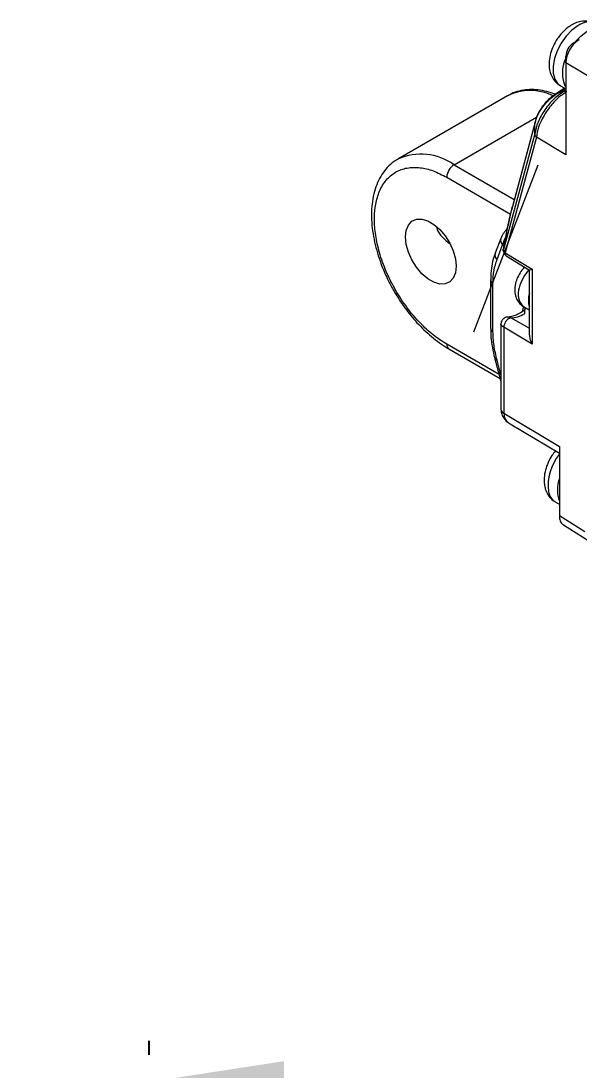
# Model space of a CAD drawing. Header units: inches. Extents: x 0.2 to 16.3, y 0.2 to 11.5.
# Drawn here: x 11.825 to 12.363, y 9.058 to 10.068 of the extents above; entities that cross this region are included whole.
import ezdxf

# ---------------------------------------------------------------- set-up
doc = ezdxf.new("R2010")
doc.units = ezdxf.units.IN
doc.header["$MEASUREMENT"] = 0
doc.linetypes.add('CENTERX2', pattern=[0.8, 0.5, -0.1, 0.1, -0.1])
doc.layers.add('CENTER_LINE', color=7, linetype='CENTERX2')
doc.styles.add('SLDTEXTSTYLE0', font='TXT', dxfattribs={"width": 0.7})
doc.dimstyles.new('SLDDIMSTYLE2', dxfattribs={"dimtxt": 0.15748, "dimasz": 0.13, "dimexe": 0, "dimexo": 0.0625, "dimgap": 0.03937, "dimtad": 1, "dimdec": 3, "dimrnd": 1e-09, "dimdsep": 46, "dimtxsty": 'SLDTEXTSTYLE0', "dimsah": 1, "dimcen": 0.09, "dimadec": 0, "dimazin": 2, "dimtfac": 1, "dimtdec": 3, "dimtmove": 0, "dimatfit": 0, "dimfxl": 1, "dimfrac": 2, "dimtolj": 1, "dimtzin": 12, "dimarcsym": 0})

# ---------------------------------------------------------------- blocks, each defined once
blk = doc.blocks.new('_D_15')
at = {"layer": 'CENTER_LINE'}
for p, q in [((11.0431, 8.273), (11.0431, 9.0864)), ((11.9486, 8.273), (11.9486, 9.0864)), ((11.0431, 9.047), (10.7931, 9.047)), ((11.9486, 9.047), (11.0431, 9.047)), ((11.9486, 9.047), (12.1986, 9.047))]:
    blk.add_line(p, q, dxfattribs=at)
for points in [[(11.0431, 9.047), (10.9131, 9.067), (10.9131, 9.027)], [(11.9486, 9.047), (12.0786, 9.027), (12.0786, 9.067)]]:
    blk.add_solid(points, dxfattribs=at)
at = {"layer": 'CENTER_LINE', "insert": (11.2544, 9.25), "char_height": 0.15748, "attachment_point": 1, "style": 'SLDTEXTSTYLE0'}
blk.add_mtext('0.906', dxfattribs=at)

msp = doc.modelspace()

# ---------------------------------------------------------------- linework, layer by layer
at = {"color": 7, "linetype": 'Continuous', "lineweight": 18}
for p, q in [((12.3627, 10.0502), (12.3571, 10.0469)), ((12.3499, 10.028), (12.35, 10.0345)), ((12.3499, 10.028), (12.3499, 9.9396)), ((12.3752, 10.0129), (12.3499, 10.028)), ((12.3487, 10.0037), (12.3397, 9.9977)), ((12.3483, 10.0007), (12.3418, 9.9987)), ((12.3447, 10.006), (12.3499, 10.003)), ((12.3499, 10.0018), (12.3483, 10.0007)), ((12.2939, 9.9964), (12.1881, 9.9354)), ((12.3202, 9.9697), (12.2981, 9.8873)), ((12.3206, 9.9722), (12.2985, 9.8897)), ((12.32, 9.9597), (12.3202, 9.9697)), ((12.3209, 9.9718), (12.3202, 9.9697)), ((12.32, 9.9597), (12.2899, 9.8483)), ((12.3216, 9.9566), (12.2915, 9.8451)), ((12.3499, 9.9396), (12.3216, 9.9566)), ((12.2873, 9.859), (12.2819, 9.845)), ((12.2928, 9.864), (12.2897, 9.8485)), ((12.2929, 9.8651), (12.29, 9.8506)), ((12.2929, 9.8654), (12.2929, 9.8651)), ((12.2837, 9.8389), (12.2891, 9.8529)), ((12.2897, 9.8485), (12.2897, 9.8488)), ((12.2915, 9.8451), (12.3176, 9.8294)), ((12.2925, 9.8422), (12.3149, 9.8286)), ((12.3091, 9.8321), (12.3091, 9.83)), ((12.3148, 9.8288), (12.3148, 9.7658)), ((12.3176, 9.8294), (12.3176, 9.7573)), ((12.2775, 9.8191), (12.2775, 9.7725)), ((12.2798, 9.7693), (12.2798, 9.8159)), ((12.3087, 9.7898), (12.3091, 9.7927)), ((12.3091, 9.7937), (12.3091, 9.7927)), ((12.3091, 9.7927), (12.3092, 9.7936)), ((12.3093, 9.7935), (12.3148, 9.7903)), ((12.3103, 9.7866), (12.3105, 9.7868)), ((12.3105, 9.7928), (12.3104, 9.79)), ((12.3105, 9.7868), (12.3108, 9.7926)), ((12.2875, 9.7766), (12.2875, 9.6947)), ((12.2903, 9.7736), (12.2903, 9.6908)), ((12.3176, 9.7573), (12.2903, 9.7736)), ((12.2373, 9.7527), (12.2867, 9.7242)), ((12.2817, 9.743), (12.287, 9.7228)), ((12.287, 9.7227), (12.2875, 9.7217)), ((12.2903, 9.6908), (12.3437, 9.6588)), ((12.2963, 9.6806), (12.3437, 9.6522)), ((12.3437, 9.6588), (12.3437, 9.5922)), ((12.3399, 9.6053), (12.3437, 9.6031)), ((12.3437, 9.5922), (12.3683, 9.5769)), ((12.3476, 9.5833), (12.3722, 9.568))]:
    msp.add_line(p, q, dxfattribs=at)
at = {"color": 8, "linetype": 'Continuous', "lineweight": 18}
for p, q in [((12.3418, 9.9987), (12.3403, 9.9978)), ((12.3418, 9.9987), (12.349, 10.0035)), ((12.2423, 9.93), (12.3217, 9.9759)), ((12.2423, 9.93), (12.3003, 9.8965)), ((12.2353, 9.9179), (12.2967, 9.8825)), ((12.2891, 9.8529), (12.2903, 9.8522)), ((12.3148, 9.7728), (12.2971, 9.7825)), ((12.2856, 9.7282), (12.2353, 9.7572)), ((12.2875, 9.7276), (12.2837, 9.7418))]:
    msp.add_line(p, q, dxfattribs=at)
at = {"color": 8, "linetype": 'Continuous', "lineweight": 18, "flags": 128}
for points in [[(12.3616, 10.0637), (12.3558, 10.0595), (12.3503, 10.0538), (12.3455, 10.0471), (12.3417, 10.0397), (12.3391, 10.0322), (12.3377, 10.0248), (12.3378, 10.0181), (12.3393, 10.0124), (12.3421, 10.008), (12.3447, 10.006)], [(12.2981, 9.8873), (12.2983, 9.8887), (12.2985, 9.8897)], [(12.2929, 9.8651), (12.2928, 9.8649), (12.2928, 9.864)], [(12.2875, 9.7221), (12.2871, 9.7226), (12.287, 9.7228)]]:
    msp.add_lwpolyline(points, dxfattribs=at)
at = {"color": 7, "linetype": 'Continuous', "lineweight": 18, "flags": 128}
for points in [[(12.3596, 10.0489), (12.3648, 10.0542), (12.3706, 10.0585)], [(12.2443, 9.8324), (12.2436, 9.826), (12.2415, 9.8209), (12.2382, 9.8172), (12.2338, 9.8153), (12.2286, 9.8151), (12.2229, 9.8168), (12.217, 9.8202), (12.2113, 9.8251), (12.2061, 9.8313), (12.2017, 9.8383), (12.1984, 9.8458), (12.1963, 9.8533), (12.1956, 9.8605), (12.1963, 9.8668), (12.1984, 9.8719), (12.2017, 9.8756), (12.2061, 9.8776), (12.2113, 9.8777), (12.217, 9.876), (12.2229, 9.8726), (12.2286, 9.8677), (12.2338, 9.8616), (12.2382, 9.8545), (12.2415, 9.847), (12.2436, 9.8395), (12.2443, 9.8324)]]:
    msp.add_lwpolyline(points, dxfattribs=at)
at = {"color": 8, "linetype": 'Continuous', "lineweight": 18}
for centre, radius, start, end in [((12.372, 10.0503), 0.017, 64.7783, 127.7022), ((12.3155, 9.9535), 0.0481, 63.5051, 116.7542), ((12.2106, 9.8859), 0.0543, 54.3122, 114.3775), ((12.2927, 9.8573), 0.00567, 161.5178, 230.0807), ((12.2874, 9.8433), 0.00569, 162.8112, 229.9982), ((12.345, 9.8013), 0.0412, 137.9183, 165.4715), ((12.2815, 9.8195), 0.00399, 187.0453, 245.5066), ((12.3197, 9.8054), 0.0158, 156.9315, 229.0572), ((12.2815, 9.7729), 0.00396, 185.6948, 245.6253), ((12.2402, 9.7567), 0.00496, 174.4191, 233.8497), ((12.2836, 9.744), 0.00218, 208.0272, 272.8758), ((12.2923, 9.6952), 0.00487, 185.362, 244.6121), ((12.3798, 9.6211), 0.0469, 140.4017, 187.029), ((12.3474, 9.6174), 0.0142, 188.3196, 238.1345)]:
    msp.add_arc(centre, radius, start, end, dxfattribs=at)
at = {"color": 7, "linetype": 'Continuous', "lineweight": 18}
for centre, radius, start, end in [((12.3776, 10.0268), 0.0278, 122.6055, 177.3945), ((12.3654, 10.0338), 0.0155, 122.6055, 177.3945), ((12.3785, 10.0184), 0.0319, 153.7209, 206.0018), ((12.2504, 9.9173), 0.0151, 122.6055, 177.3945), ((12.2942, 9.8484), 0.00431, 181.664, 230.3258), ((12.3356, 9.7996), 0.0217, 162.9192, 197.1168), ((12.374, 9.617), 0.0322, 160.0567, 199.9433)]:
    msp.add_arc(centre, radius, start, end, dxfattribs=at)
for points, knots in [([(12.3552, 10.0644), (12.354, 10.0636), (12.3509, 10.0616), (12.3462, 10.0572), (12.3415, 10.0512), (12.3378, 10.0445), (12.3351, 10.0373), (12.3338, 10.03), (12.3338, 10.0233), (12.3352, 10.0172), (12.3379, 10.012), (12.3412, 10.0082), (12.3439, 10.0067), (12.3449, 10.0062)], [0, 0, 0, 0, 0.060618, 0.16376, 0.266951, 0.370297, 0.474828, 0.581822, 0.681045, 0.774377, 0.86202, 0.946635, 1, 1, 1, 1]), ([(12.3788, 10.0657), (12.3773, 10.0665), (12.3742, 10.068), (12.3687, 10.0686), (12.363, 10.0679), (12.3585, 10.0662), (12.356, 10.0648), (12.3552, 10.0644)], [0, 0, 0, 0, 0.200339, 0.427393, 0.654823, 0.893505, 1, 1, 1, 1]), ([(12.3399, 9.9977), (12.3392, 9.998), (12.3357, 9.9995), (12.3294, 10.0011), (12.3212, 10.0024), (12.313, 10.0024), (12.305, 10.0011), (12.2987, 9.9991), (12.2954, 9.9971), (12.2943, 9.9964)], [0, 0, 0, 0, 0.0434055, 0.2147738, 0.3874206, 0.5614143, 0.7373578, 0.9168166, 1, 1, 1, 1]), ([(12.3483, 10.0007), (12.345, 9.9984), (12.3383, 9.9939), (12.3294, 9.983), (12.3225, 9.9709), (12.3208, 9.9635), (12.32, 9.9597)], [0, 0, 0, 0, 0.2502245, 0.5000044, 0.7497637, 1, 1, 1, 1]), ([(12.3202, 9.9697), (12.321, 9.9724), (12.3225, 9.9776), (12.327, 9.9849), (12.3314, 9.9901), (12.336, 9.9948), (12.3395, 9.9972), (12.3418, 9.9987)], [0, 0, 0, 0, 0.256012, 0.50256, 0.638236, 0.766006, 1, 1, 1, 1]), ([(12.3483, 10.0007), (12.3486, 10.0008), (12.3494, 10.0009), (12.3503, 10.0005), (12.3507, 10.0003)], [0, 0, 0, 0, 0.502742, 1, 1, 1, 1]), ([(12.3407, 9.9983), (12.3387, 9.997), (12.3346, 9.9943), (12.3285, 9.988), (12.3241, 9.9815), (12.3214, 9.9756), (12.3207, 9.9727), (12.3204, 9.9712)], [0, 0, 0, 0, 0.206748, 0.436121, 0.696813, 0.842091, 1, 1, 1, 1]), ([(12.32, 9.9597), (12.32, 9.9595), (12.32, 9.9589), (12.3204, 9.9582), (12.3208, 9.9575), (12.3212, 9.9569), (12.3215, 9.9566), (12.3216, 9.9566)], [0, 0, 0, 0, 0.249886, 0.499926, 0.747959, 0.907794, 1, 1, 1, 1]), ([(12.1882, 9.9352), (12.187, 9.9345), (12.1832, 9.9324), (12.1779, 9.9275), (12.1726, 9.9207), (12.1685, 9.913), (12.1654, 9.9043), (12.1635, 9.8949), (12.1627, 9.8848), (12.1629, 9.8744), (12.1641, 9.8637), (12.1663, 9.853), (12.1692, 9.8426), (12.1724, 9.8334), (12.1758, 9.8252), (12.1796, 9.8171), (12.1827, 9.8115), (12.1845, 9.8083)], [0, 0, 0, 0, 0.037815, 0.115759, 0.1884, 0.26213, 0.336625, 0.411343, 0.485809, 0.559621, 0.632459, 0.703768, 0.772081, 0.837574, 0.884694, 0.933414, 1, 1, 1, 1]), ([(12.2353, 9.7572), (12.2309, 9.76), (12.2222, 9.7656), (12.2092, 9.7776), (12.1969, 9.7921), (12.1857, 9.809), (12.1782, 9.8241), (12.1734, 9.8363), (12.1696, 9.848), (12.1665, 9.8621), (12.1653, 9.878), (12.1665, 9.8924), (12.1703, 9.9052), (12.1767, 9.9158), (12.1857, 9.9234), (12.195, 9.9268), (12.2032, 9.9276), (12.2115, 9.9271), (12.2222, 9.9247), (12.2309, 9.9202), (12.2353, 9.9179)], [0, 0, 0, 0, 0.060004, 0.11999, 0.184292, 0.249958, 0.315624, 0.3478, 0.380008, 0.439987, 0.5, 0.559978, 0.619991, 0.684293, 0.749959, 0.815625, 0.8478, 0.880009, 0.939979, 1, 1, 1, 1]), ([(12.2985, 9.8899), (12.2976, 9.8862), (12.2957, 9.8788), (12.2938, 9.8698), (12.2929, 9.8654)], [0, 0, 0, 0, 0.500641, 1, 1, 1, 1]), ([(12.2928, 9.864), (12.2937, 9.8684), (12.2955, 9.8769), (12.2972, 9.8839), (12.2981, 9.8873)], [0, 0, 0, 0, 0.504153, 1, 1, 1, 1]), ([(12.2253, 9.8703), (12.2255, 9.8695), (12.2263, 9.866), (12.2308, 9.8602), (12.2358, 9.856), (12.2385, 9.8538)], [0, 0, 0, 0, 0.135206, 0.543251, 1, 1, 1, 1]), ([(12.2934, 9.8684), (12.2928, 9.8677), (12.2914, 9.8661), (12.2898, 9.8637), (12.2883, 9.8613), (12.2877, 9.8598), (12.2873, 9.8591)], [0, 0, 0, 0, 0.244288, 0.492398, 0.744267, 1, 1, 1, 1]), ([(12.2897, 9.8472), (12.2897, 9.8474), (12.2896, 9.8478), (12.2897, 9.8482), (12.2897, 9.8485)], [0, 0, 0, 0, 0.312147, 1, 1, 1, 1]), ([(12.2899, 9.8483), (12.2899, 9.8482), (12.2899, 9.8481), (12.2898, 9.848), (12.2898, 9.848), (12.2897, 9.8482), (12.2897, 9.8484), (12.2897, 9.8485)], [0, 0, 0, 0, 0.107272, 0.216266, 0.463262, 0.73307, 1, 1, 1, 1]), ([(12.2897, 9.8472), (12.2897, 9.8469), (12.2899, 9.8461), (12.2903, 9.845), (12.291, 9.8438), (12.292, 9.8429), (12.2928, 9.8422), (12.2933, 9.842), (12.2934, 9.842)], [0, 0, 0, 0, 0.172426, 0.356137, 0.548146, 0.744845, 0.942599, 1, 1, 1, 1]), ([(12.2821, 9.8449), (12.2815, 9.8436), (12.2799, 9.8398), (12.2785, 9.8324), (12.2775, 9.825), (12.2776, 9.8203), (12.2777, 9.819)], [0, 0, 0, 0, 0.163276, 0.512912, 0.861061, 1, 1, 1, 1]), ([(12.2915, 9.8451), (12.2915, 9.8444), (12.2916, 9.8435), (12.292, 9.8426), (12.2924, 9.8423), (12.2926, 9.8422)], [0, 0, 0, 0, 0.474028, 0.741263, 1, 1, 1, 1]), ([(12.3105, 9.8313), (12.3099, 9.8308), (12.3078, 9.8289), (12.3049, 9.8245), (12.3026, 9.8198), (12.3018, 9.8169), (12.3016, 9.816)], [0, 0, 0, 0, 0.134707, 0.487879, 0.847262, 1, 1, 1, 1]), ([(12.3176, 9.8294), (12.3176, 9.8294), (12.317, 9.8292), (12.3159, 9.8288), (12.3149, 9.8284), (12.3149, 9.8286), (12.3149, 9.8286)], [0, 0, 0, 0, 0.01067, 0.397273, 0.95858, 1, 1, 1, 1]), ([(12.1845, 9.8083), (12.1869, 9.8043), (12.1902, 9.7988), (12.1957, 9.7911), (12.2006, 9.7848), (12.2067, 9.7777), (12.2134, 9.7709), (12.2206, 9.7644), (12.2282, 9.7585), (12.2338, 9.7546), (12.2369, 9.753), (12.2373, 9.7528)], [0, 0, 0, 0, 0.167378, 0.235348, 0.347671, 0.463499, 0.586947, 0.714851, 0.846014, 0.979538, 1, 1, 1, 1]), ([(12.3016, 9.816), (12.3013, 9.8148), (12.3006, 9.8116), (12.3007, 9.8067), (12.302, 9.8014), (12.3047, 9.7971), (12.3073, 9.7944), (12.3092, 9.7936), (12.3095, 9.7935)], [0, 0, 0, 0, 0.14195, 0.365656, 0.571888, 0.768358, 0.961803, 1, 1, 1, 1]), ([(12.3102, 9.7902), (12.3099, 9.79), (12.3096, 9.7897), (12.3074, 9.7879), (12.3037, 9.7859), (12.2987, 9.7839), (12.2956, 9.7834), (12.2942, 9.7833), (12.294, 9.7833)], [0, 0, 0, 0, 0.043865, 0.056019, 0.353638, 0.647496, 0.932792, 1, 1, 1, 1]), ([(12.2971, 9.7825), (12.2992, 9.7827), (12.3035, 9.7831), (12.308, 9.7855), (12.3103, 9.7866)], [0, 0, 0, 0, 0.5, 1, 1, 1, 1]), ([(12.3105, 9.7868), (12.3106, 9.7879), (12.3106, 9.7893), (12.3104, 9.7899), (12.3104, 9.79)], [0, 0, 0, 0, 0.804617, 1, 1, 1, 1]), ([(12.2943, 9.7833), (12.2937, 9.7833), (12.2926, 9.7832), (12.291, 9.7825), (12.2897, 9.7816), (12.2885, 9.7803), (12.2878, 9.7788), (12.2875, 9.7774), (12.2875, 9.7767), (12.2875, 9.7766)], [0, 0, 0, 0, 0.166794, 0.328217, 0.477563, 0.609662, 0.80982, 0.965463, 1, 1, 1, 1]), ([(12.295, 9.7819), (12.2944, 9.7814), (12.2931, 9.7806), (12.2916, 9.7784), (12.2905, 9.7759), (12.2903, 9.7744), (12.2903, 9.7736)], [0, 0, 0, 0, 0.25, 0.5, 0.75, 1, 1, 1, 1]), ([(12.295, 9.7819), (12.2954, 9.7821), (12.2961, 9.7824), (12.2968, 9.7825), (12.2971, 9.7825)], [0, 0, 0, 0, 0.5237, 1, 1, 1, 1]), ([(12.2777, 9.7725), (12.2776, 9.7705), (12.2776, 9.7654), (12.2787, 9.7566), (12.2801, 9.7487), (12.2814, 9.7441), (12.2817, 9.743)], [0, 0, 0, 0, 0.208325, 0.552158, 0.88806, 1, 1, 1, 1]), ([(12.3149, 9.7658), (12.315, 9.765), (12.315, 9.7626), (12.3163, 9.7596), (12.3173, 9.7577), (12.3176, 9.7573), (12.3176, 9.7573)], [0, 0, 0, 0, 0.304306, 0.842727, 0.990669, 1, 1, 1, 1]), ([(12.2875, 9.6945), (12.2876, 9.6933), (12.2878, 9.6905), (12.2897, 9.6866), (12.2925, 9.6831), (12.295, 9.6815), (12.2962, 9.6806)], [0, 0, 0, 0, 0.2212657, 0.479283, 0.7396894, 1, 1, 1, 1]), ([(12.3399, 9.6545), (12.3388, 9.653), (12.336, 9.6496), (12.3327, 9.6433), (12.3301, 9.6361), (12.3289, 9.6289), (12.329, 9.6235), (12.3295, 9.6207), (12.3296, 9.62)], [0, 0, 0, 0, 0.147446, 0.345353, 0.545668, 0.750954, 0.938203, 1, 1, 1, 1]), ([(12.3296, 9.62), (12.33, 9.6186), (12.3309, 9.6153), (12.3335, 9.6107), (12.3367, 9.6072), (12.3392, 9.6059), (12.3399, 9.6055)], [0, 0, 0, 0, 0.240226, 0.552362, 0.854536, 1, 1, 1, 1]), ([(12.3437, 9.5922), (12.3439, 9.5904), (12.3442, 9.587), (12.3459, 9.5842), (12.3474, 9.5836), (12.3477, 9.5835)], [0, 0, 0, 0, 0.450115, 0.889419, 1, 1, 1, 1])]:
    msp.add_open_spline(points, degree=3, knots=knots, dxfattribs=at)
at = {"color": 8, "linetype": 'Continuous', "lineweight": 18}
for points, knots in [([(12.3499, 9.9997), (12.3477, 9.9982), (12.3427, 9.9949), (12.3362, 9.988), (12.3309, 9.9808), (12.3268, 9.9737), (12.3231, 9.9653), (12.3221, 9.9597), (12.3216, 9.9566)], [0, 0, 0, 0, 0.1624944, 0.3650473, 0.4951495, 0.6321957, 0.7969467, 1, 1, 1, 1]), ([(12.2918, 9.86), (12.2918, 9.86), (12.2911, 9.8589), (12.2901, 9.8564), (12.2895, 9.8542), (12.2891, 9.8529)], [0, 0, 0, 0, 0.018663, 0.426483, 1, 1, 1, 1]), ([(12.2903, 9.7736), (12.2898, 9.7739), (12.289, 9.7744), (12.2881, 9.7752), (12.2876, 9.776), (12.2874, 9.7765), (12.2875, 9.7766), (12.2875, 9.7766)], [0, 0, 0, 0, 0.244206, 0.489933, 0.738834, 0.992499, 1, 1, 1, 1]), ([(12.2971, 9.7825), (12.2966, 9.7828), (12.2957, 9.7832), (12.2948, 9.7833), (12.2943, 9.7833)], [0, 0, 0, 0, 0.495251, 1, 1, 1, 1]), ([(12.2903, 9.6908), (12.2905, 9.6891), (12.2909, 9.6857), (12.2935, 9.6824), (12.2957, 9.6811), (12.2963, 9.6807)], [0, 0, 0, 0, 0.398707, 0.820945, 1, 1, 1, 1])]:
    msp.add_open_spline(points, degree=3, knots=knots, dxfattribs=at)
at = {"color": 7, "linetype": 'Continuous', "lineweight": 18}
for points in [[(12.2798, 9.8159), (12.28, 9.8201), (12.2803, 9.8285), (12.2826, 9.8354), (12.2837, 9.8389)], [(12.2837, 9.7418), (12.2826, 9.7466), (12.2803, 9.7561), (12.28, 9.7649), (12.2798, 9.7693)]]:
    msp.add_open_spline(points, degree=3, dxfattribs=at)
at = {"layer": 'CENTER_LINE', "linetype": 'CENTERX2', "lineweight": 18}
msp.add_line((12.323, 9.9296), (12.261, 9.7687), dxfattribs=at)

# ---------------------------------------------------------------- dimensions: what is measured, and where the dimension line sits
at = {"layer": 'CENTER_LINE'}
dim = msp.add_linear_dim(base=(11.0431, 9.04703), p1=(11.94861, 8.23362), p2=(11.0431, 8.23362), dimstyle='SLDDIMSTYLE2', dxfattribs=at)
dim.commit()
dim.dimension.update_dxf_attribs({"geometry": '_D_15', "text_midpoint": (11.49586, 9.04703), "dimtype": 160})

doc.saveas('drawing.dxf')
